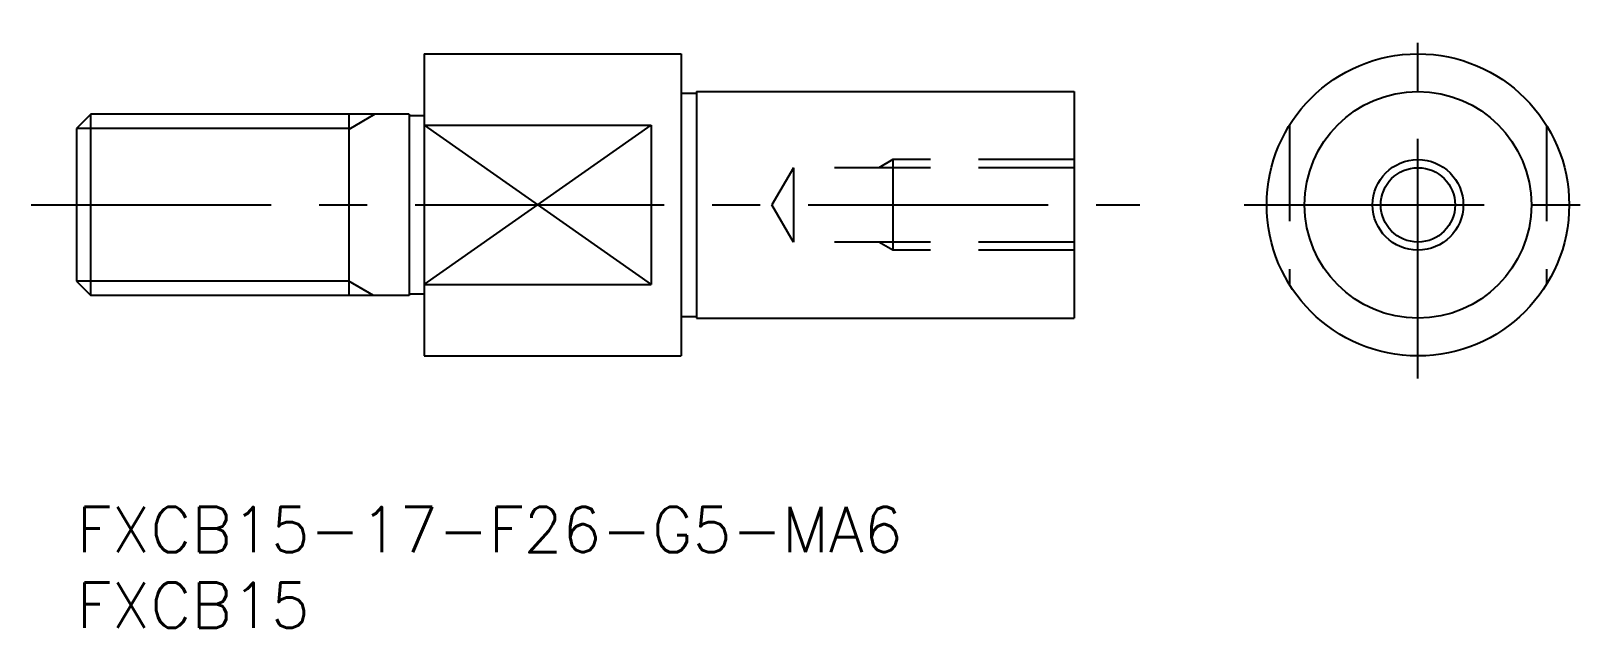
# Model space of a CAD drawing. Extents: x -3 to 100, y -8 to 32.
import ezdxf

# ---------------------------------------------------------------- set-up
doc = ezdxf.new("R2010")
doc.units = 0
doc.header["$LTSCALE"] = 0.5
doc.linetypes.add('CENTER', pattern=[50.8, 31.75, -6.35, 6.35, -6.35])
doc.linetypes.add('DASHED', pattern=[19.05, 12.7, -6.35])
for name, color, linetype in [('MSM_CENTER', 1, 'CENTER'), ('MSM_CONTINUOUS', 7, 'CONTINUOUS'), ('MSM_DASHED', 4, 'DASHED'), ('MSM_NARROW', 5, 'CONTINUOUS'), ('MSM_PART_NUMBER', 7, 'CONTINUOUS')]:
    doc.layers.add(name, color=color, linetype=linetype)
doc.styles.get("Standard").update_dxf_attribs({"font": 'txt.shx', "height": 3, "bigfont": 'bigfont.shx'})

# ---------------------------------------------------------------- blocks, each defined once
blk = doc.blocks.new('*U4')
at = {"layer": 'MSM_PART_NUMBER'}
blk.add_text('FXCB15-17-F26-G5-MA6', height=3, dxfattribs=at).set_placement((0, -3))
blk = doc.blocks.new('*U5')
at = {"layer": 'MSM_PART_NUMBER'}
blk.add_text('FXCB15', height=3, dxfattribs=at).set_placement((0, -8))

msp = doc.modelspace()

# ---------------------------------------------------------------- linework, layer by layer
at = {"layer": 'MSM_CENTER'}
for p, q in [((88.73, 8.5), (88.73, 31.5)), ((-3, 20), (23, 20)), ((23, 20), (70.33, 20)), ((77.23, 20), (100.23, 20))]:
    msp.add_line(p, q, dxfattribs=at)
at = {"layer": 'MSM_CONTINUOUS'}
for p, q in [((23, 30), (23, 10)), ((23, 30), (40, 30)), ((40, 30), (40, 10)), ((40, 27.4), (41, 27.4)), ((41, 27.5), (66, 27.5)), ((41, 27.5), (41, 12.5)), ((66, 27.5), (66, 12.5)), ((0.95, 26), (0, 25.05)), ((22, 26), (0.95, 26)), ((0.95, 14), (0.95, 26)), ((18, 25.94), (18, 14.06)), ((22, 26), (22, 14)), ((23, 25.9), (22, 25.9)), ((0, 25.05), (0, 14.95)), ((23, 25.27), (38, 25.27)), ((38, 25.27), (38, 14.73)), ((0, 14.95), (0.95, 14)), ((23, 14.73), (38, 14.73)), ((22, 14), (0.95, 14)), ((23, 14.1), (22, 14.1)), ((40, 12.6), (41, 12.6)), ((41, 12.5), (66, 12.5)), ((23, 10), (40, 10))]:
    msp.add_line(p, q, dxfattribs=at)
for radius in [10, 7.5, 2.46]:
    msp.add_circle((88.73, 20), radius, dxfattribs=at)
at = {"layer": 'MSM_DASHED'}
for p, q in [((80.23, 25.27), (80.23, 14.73)), ((97.23, 25.27), (97.23, 14.73)), ((54, 23), (53.06, 22.46)), ((66, 23), (54, 23)), ((54, 23), (54, 17)), ((47.42, 22.46), (46, 20)), ((66, 22.46), (47.42, 22.46)), ((47.42, 22.46), (47.42, 17.54)), ((47.42, 17.54), (46, 20)), ((66, 17.54), (47.42, 17.54)), ((54, 17), (53.06, 17.54)), ((66, 17), (54, 17))]:
    msp.add_line(p, q, dxfattribs=at)
at = {"layer": 'MSM_NARROW'}
for p, q in [((19.73, 26), (18, 25)), ((18, 25.05), (0, 25.05)), ((23, 25.27), (38, 14.73)), ((23, 14.73), (38, 25.27)), ((18, 14.95), (0, 14.95)), ((19.64, 14), (18, 14.95))]:
    msp.add_line(p, q, dxfattribs=at)
msp.add_circle((88.73, 20), 3, dxfattribs=at)

# ---------------------------------------------------------------- block references
at = {"layer": 'MSM_CONTINUOUS'}
for name in ['*U4', '*U5']:
    msp.add_blockref(name, (0, 0), dxfattribs=at)

doc.saveas('drawing.dxf')
